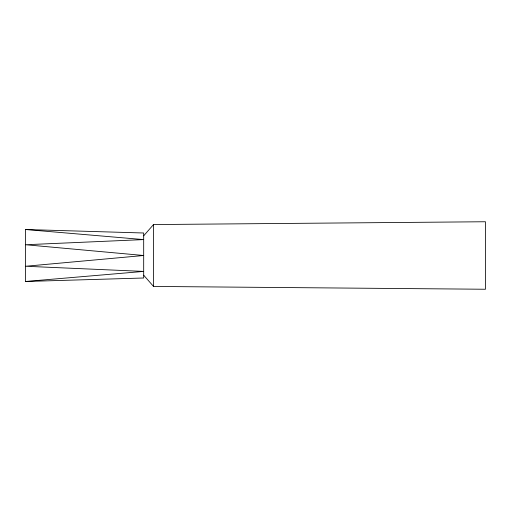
<?xml version="1.0" encoding="UTF-8"?>
<svg xmlns="http://www.w3.org/2000/svg" width="511" height="511" viewBox="0 0 511 511"><rect width="100%" height="100%" fill="white"/><g stroke="black" fill="none" stroke-linecap="round" stroke-linejoin="round"><path stroke-width="0.77" d="M143.687 235.807L153.536 224.559L485.45 221.748L485.45 289.252L153.536 286.441L143.687 275.193M25.55 281.484L143.687 271.411L25.55 266.263L143.687 255.5L25.55 244.737L143.687 239.589L25.55 229.516L25.55 281.484L143.687 278.003L143.687 232.997L25.55 229.516M153.536 224.559L153.536 286.441"/></g></svg>
